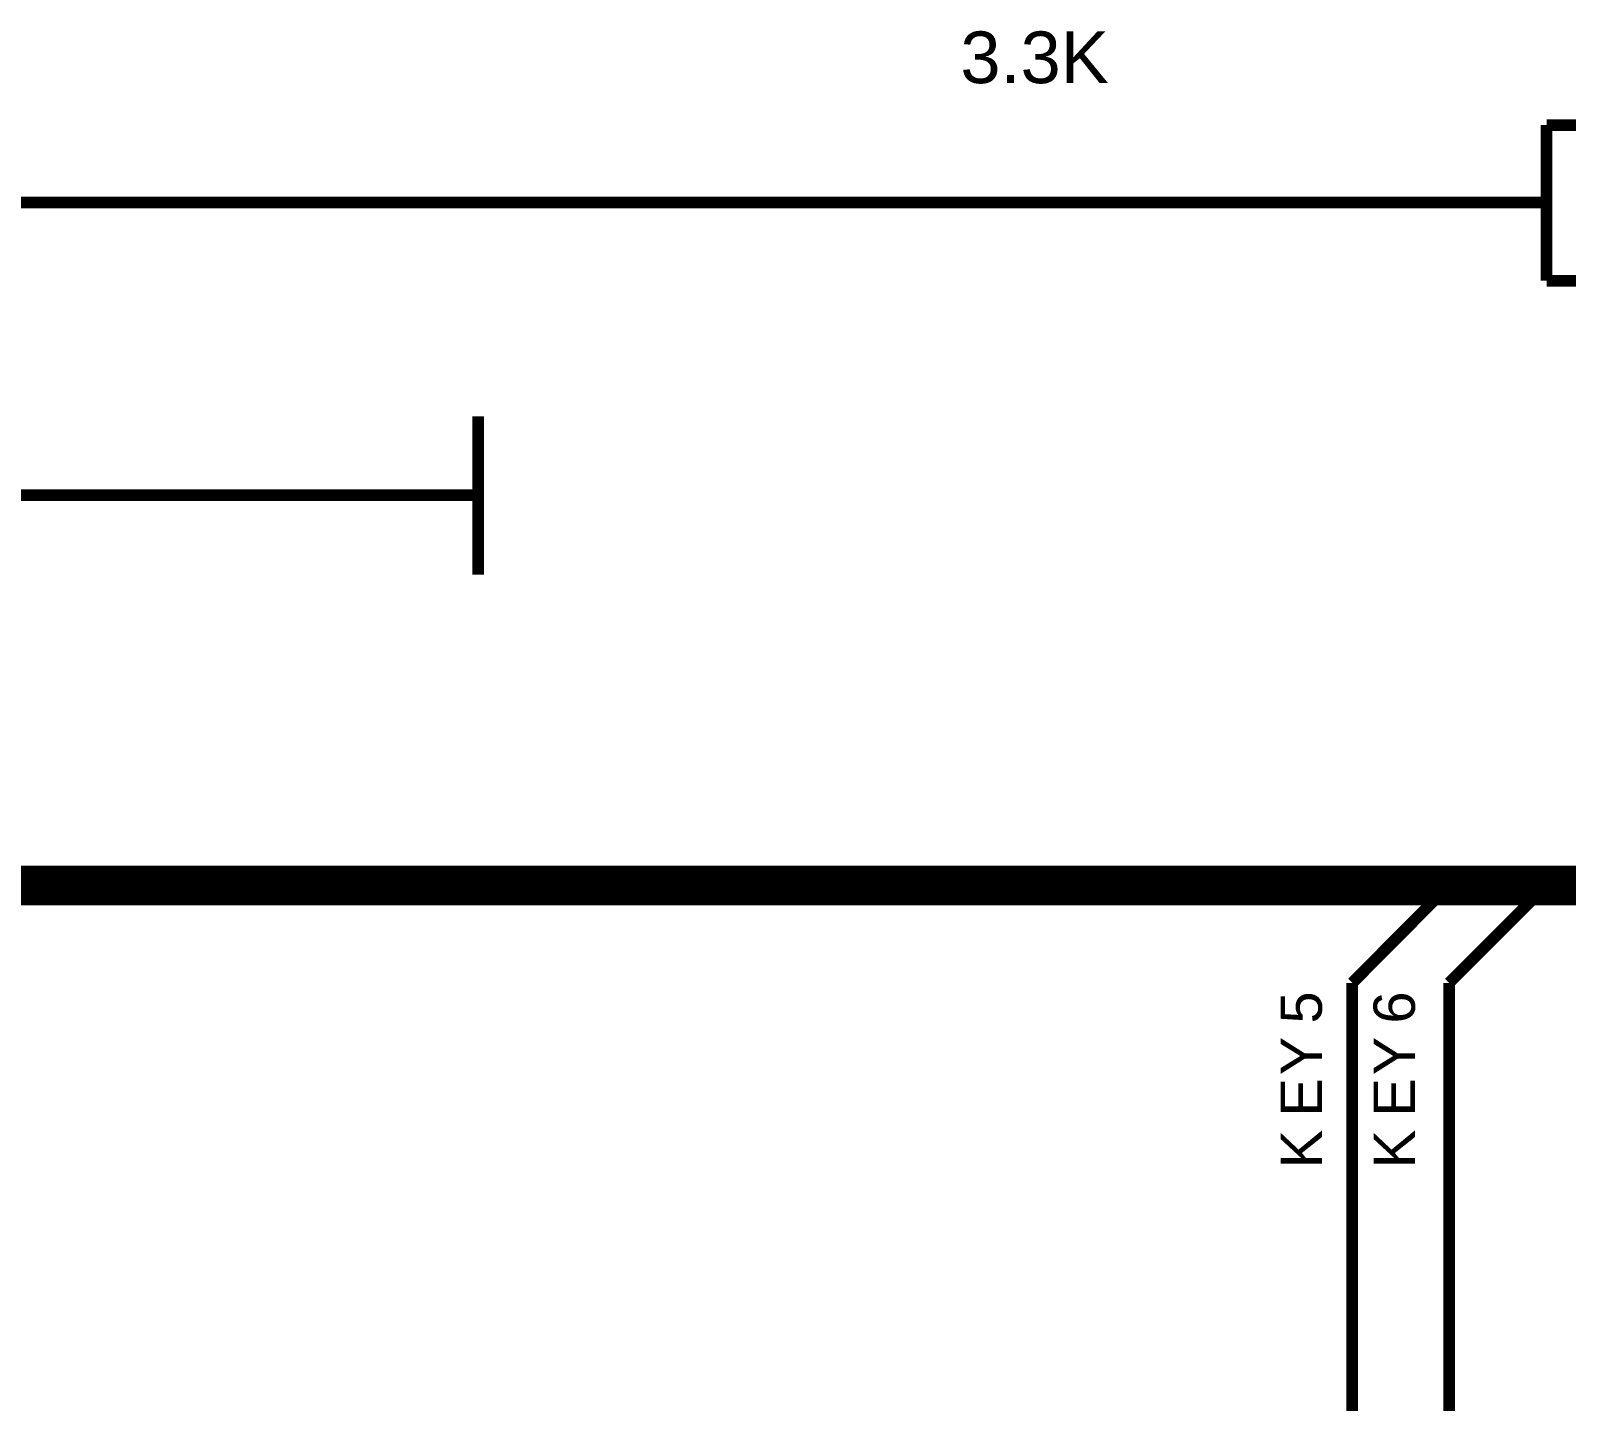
# Model space of a CAD drawing. Header units: millimetres. Extents: x -2024 to 917, y -725 to 13.
# Drawn here: x 513.17 to 552.54, y -549.52 to -514.38 of the extents above; entities that cross this region are included whole.
import ezdxf

# ---------------------------------------------------------------- set-up
doc = ezdxf.new("R2010")
doc.units = ezdxf.units.MM
doc.layers.add('Sheet', color=255, linetype='Continuous')
doc.styles.get("Standard").update_dxf_attribs({"font": 'arial.ttf'})

msp = doc.modelspace()

# ---------------------------------------------------------------- linework, layer by layer
at = {"layer": 'Sheet'}
for points, const_width in [([(552.035, -516.801), (552.035, -520.792)], 0.3), ([(552.035, -516.801), (562.032, -516.801)], 0.3), ([(492.071, -518.788), (549.536, -518.788)], 0.3), ([(552.035, -518.788), (549.536, -518.788)], 0.3), ([(552.035, -520.792), (562.032, -520.792)], 0.3), ([(524.643, -524.269), (524.643, -528.326)], 0.3), ([(512.064, -526.289), (514.563, -526.289)], 0.3), ([(514.563, -526.289), (519.562, -526.289)], 0.3), ([(519.562, -526.289), (524.643, -526.289)], 0.3), ([(599.52, -598.801), (599.52, -536.291), (264.675, -536.291)], 1.016), ([(547.053, -538.791), (549.536, -536.291)], 0.3), ([(549.536, -538.791), (552.035, -536.291)], 0.3), ([(542.055, -581.298), (547.053, -581.298), (547.053, -538.791)], 0.3), ([(547.053, -638.79), (549.536, -638.79), (549.536, -538.791)], 0.3)]:
    msp.add_lwpolyline(points, dxfattribs=dict(at, const_width=const_width))

# ---------------------------------------------------------------- texts
msp.add_text('3.3K', height=1.3247, dxfattribs=at).set_placement((537.007, -515.725))
at = {"layer": 'Sheet', "color": 2}
for s, p in [('5', (546.275, -539.834)), ('6', (548.659, -539.834)), ('Y', (546.275, -541.159)), ('Y', (548.659, -541.159)), ('E', (546.275, -542.219)), ('E', (548.659, -542.219)), ('K', (546.275, -543.544)), ('K', (548.659, -543.544))]:
    msp.add_text(s, height=1.06, rotation=90, dxfattribs=at).set_placement(p)

doc.saveas('drawing.dxf')
